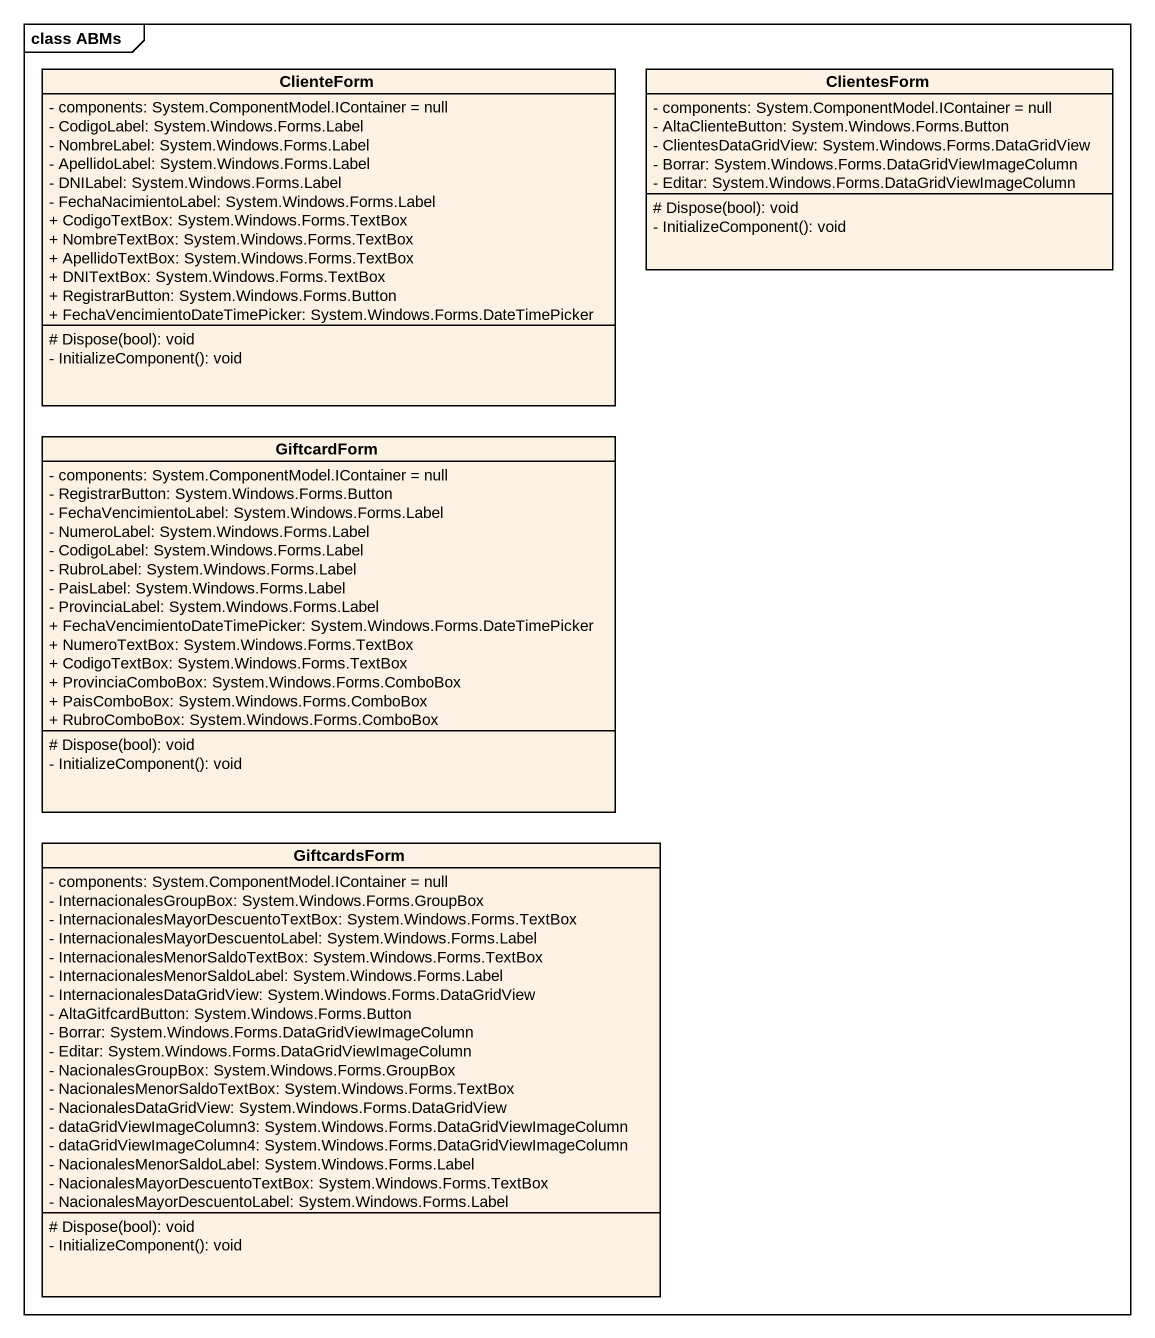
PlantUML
@startuml
mainframe class ABMs
hide circle
hide empty members
skinparam classAttributeIconSize 0
class ClienteForm {
  - components: System.ComponentModel.IContainer = null
  - CodigoLabel: System.Windows.Forms.Label
  - NombreLabel: System.Windows.Forms.Label
  - ApellidoLabel: System.Windows.Forms.Label
  - DNILabel: System.Windows.Forms.Label
  - FechaNacimientoLabel: System.Windows.Forms.Label
  + CodigoTextBox: System.Windows.Forms.TextBox
  + NombreTextBox: System.Windows.Forms.TextBox
  + ApellidoTextBox: System.Windows.Forms.TextBox
  + DNITextBox: System.Windows.Forms.TextBox
  + RegistrarButton: System.Windows.Forms.Button
  + FechaVencimientoDateTimePicker: System.Windows.Forms.DateTimePicker
  # Dispose(bool): void
  - InitializeComponent(): void
}
class ClientesForm {
  - components: System.ComponentModel.IContainer = null
  - AltaClienteButton: System.Windows.Forms.Button
  - ClientesDataGridView: System.Windows.Forms.DataGridView
  - Borrar: System.Windows.Forms.DataGridViewImageColumn
  - Editar: System.Windows.Forms.DataGridViewImageColumn
  # Dispose(bool): void
  - InitializeComponent(): void
}
class GiftcardForm {
  - components: System.ComponentModel.IContainer = null
  - RegistrarButton: System.Windows.Forms.Button
  - FechaVencimientoLabel: System.Windows.Forms.Label
  - NumeroLabel: System.Windows.Forms.Label
  - CodigoLabel: System.Windows.Forms.Label
  - RubroLabel: System.Windows.Forms.Label
  - PaisLabel: System.Windows.Forms.Label
  - ProvinciaLabel: System.Windows.Forms.Label
  + FechaVencimientoDateTimePicker: System.Windows.Forms.DateTimePicker
  + NumeroTextBox: System.Windows.Forms.TextBox
  + CodigoTextBox: System.Windows.Forms.TextBox
  + ProvinciaComboBox: System.Windows.Forms.ComboBox
  + PaisComboBox: System.Windows.Forms.ComboBox
  + RubroComboBox: System.Windows.Forms.ComboBox
  # Dispose(bool): void
  - InitializeComponent(): void
}
class GiftcardsForm {
  - components: System.ComponentModel.IContainer = null
  - InternacionalesGroupBox: System.Windows.Forms.GroupBox
  - InternacionalesMayorDescuentoTextBox: System.Windows.Forms.TextBox
  - InternacionalesMayorDescuentoLabel: System.Windows.Forms.Label
  - InternacionalesMenorSaldoTextBox: System.Windows.Forms.TextBox
  - InternacionalesMenorSaldoLabel: System.Windows.Forms.Label
  - InternacionalesDataGridView: System.Windows.Forms.DataGridView
  - AltaGitfcardButton: System.Windows.Forms.Button
  - Borrar: System.Windows.Forms.DataGridViewImageColumn
  - Editar: System.Windows.Forms.DataGridViewImageColumn
  - NacionalesGroupBox: System.Windows.Forms.GroupBox
  - NacionalesMenorSaldoTextBox: System.Windows.Forms.TextBox
  - NacionalesDataGridView: System.Windows.Forms.DataGridView
  - dataGridViewImageColumn3: System.Windows.Forms.DataGridViewImageColumn
  - dataGridViewImageColumn4: System.Windows.Forms.DataGridViewImageColumn
  - NacionalesMenorSaldoLabel: System.Windows.Forms.Label
  - NacionalesMayorDescuentoTextBox: System.Windows.Forms.TextBox
  - NacionalesMayorDescuentoLabel: System.Windows.Forms.Label
  # Dispose(bool): void
  - InitializeComponent(): void
}
@enduml
